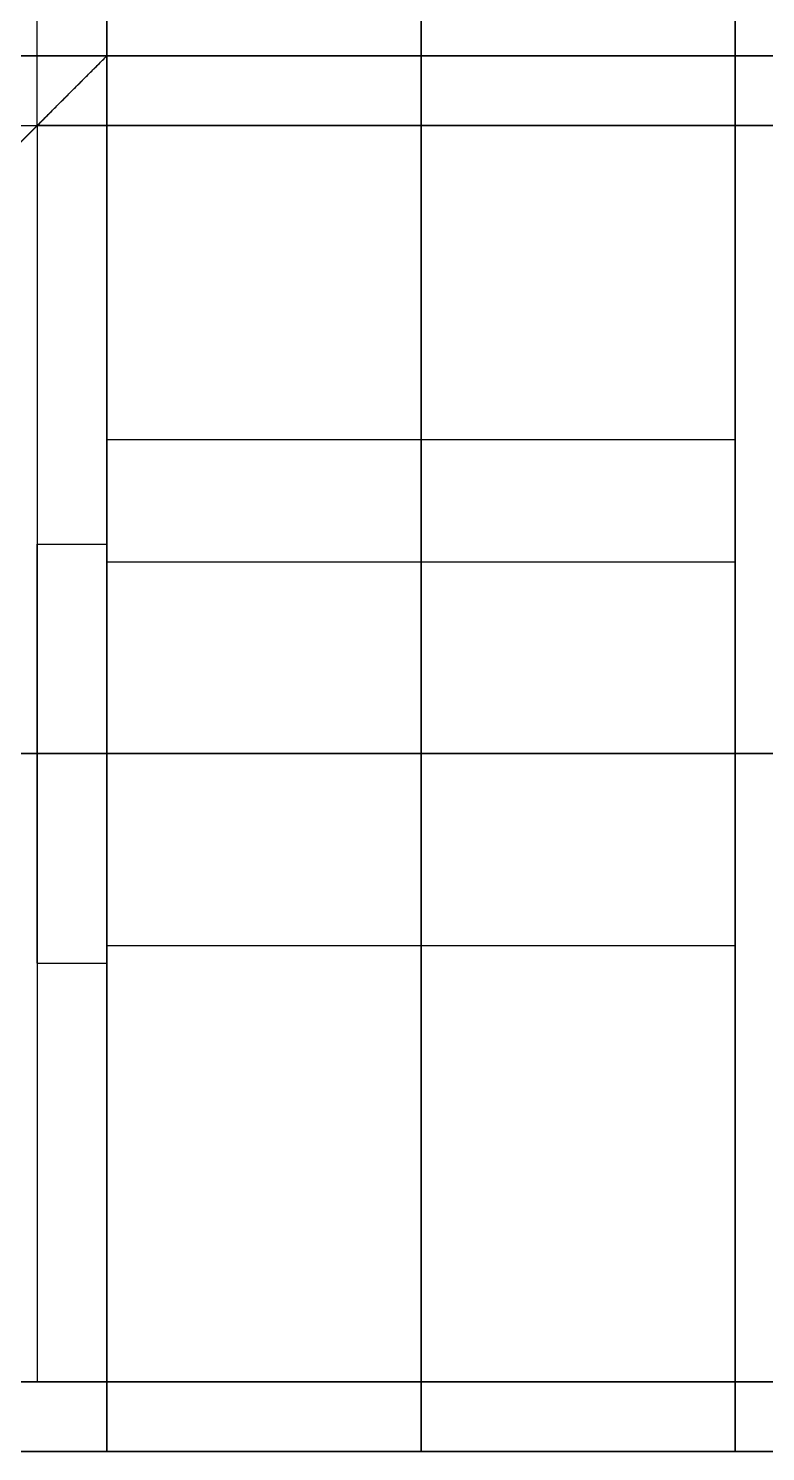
# Model space of a CAD drawing. Header units: millimetres. Extents: x -6529 to 809, y -8611 to 207.
# Drawn here: x -5918.36 to -5897.24, y -5087.89 to -5047.11 of the extents above; entities that cross this region are included whole.
import ezdxf

# ---------------------------------------------------------------- set-up
doc = ezdxf.new("R2010")
doc.units = ezdxf.units.MM
doc.header["$MEASUREMENT"] = 0
doc.layers.add('platen', color=7, linetype='Continuous', true_color=0x007f00)
doc.layers.add('staal', color=5, linetype='Continuous', true_color=0x0000ff)

# ---------------------------------------------------------------- blocks, each defined once
blk = doc.blocks.new('plaat base')
at = {"layer": 'platen'}
for p, q in [((20, -32), (20, -32, 18)), ((14.5, -37.5), (14.5, -37.5, 18)), ((25.5, -37.5), (25.5, -37.5, 18)), ((20, -43), (20, -43, 18)), ((20, -107), (20, -107, 18)), ((14.5, -112.5), (14.5, -112.5, 18)), ((25.5, -112.5), (25.5, -112.5, 18)), ((20, -118), (20, -118, 18)), ((20, -182), (20, -182, 18)), ((14.5, -187.5), (14.5, -187.5, 18)), ((25.5, -187.5), (25.5, -187.5, 18)), ((20, -193), (20, -193, 18)), ((20, -257), (20, -257, 18)), ((14.5, -262.5), (14.5, -262.5, 18)), ((25.5, -262.5), (25.5, -262.5, 18)), ((20, -268), (20, -268, 18)), ((20, -632), (20, -632, 18)), ((14.5, -637.5), (14.5, -637.5, 18)), ((25.5, -637.5), (25.5, -637.5, 18)), ((20, -643), (20, -643, 18)), ((20, -707), (20, -707, 18)), ((14.5, -712.5), (14.5, -712.5, 18)), ((25.5, -712.5), (25.5, -712.5, 18)), ((20, -718), (20, -718, 18)), ((20, -782), (20, -782, 18)), ((14.5, -787.5), (14.5, -787.5, 18)), ((25.5, -787.5), (25.5, -787.5, 18)), ((20, -793), (20, -793, 18)), ((20, -857), (20, -857, 18)), ((14.5, -862.5), (14.5, -862.5, 18)), ((25.5, -862.5), (25.5, -862.5, 18)), ((20, -868), (20, -868, 18))]:
    blk.add_line(p, q, dxfattribs=at)
for points in [[(1258, 58), (1108, 58), (958, 58)], [(1258, 58, 18), (1108, 58, 18), (958, 58, 18)], [(1258, 58, 9), (1108, 58, 9), (958, 58, 9)], [(1258, -300), (1258, -121), (1258, 58)], [(1258, 58), (1258, 58, 9), (1258, 58, 18)], [(1258, -300, 18), (1258, -121, 18), (1258, 58, 18)], [(1258, -300, 9), (1258, -121, 9), (1258, 58, 9)], [(358, 0), (179, 0), (0, 0)], [(0, 0), (0, 0, 9), (0, 0, 18)], [(358, 0, 18), (179, 0, 18), (0, 0, 18)], [(0, 0), (0, -150), (0, -300)], [(0, 0, 18), (0, -150, 18), (0, -300, 18)], [(358, 0, 9), (179, 0, 9), (0, 0, 9)], [(0, 0, 9), (0, -150, 9), (0, -300, 9)], [(0, -150), (0, -150, 9), (0, -150, 18)], [(0, -300), (0, -300, 9), (0, -300, 18)], [(0, -300), (29, -300), (58, -300)], [(0, -300, 18), (29, -300, 18), (58, -300, 18)], [(0, -300, 9), (29, -300, 9), (58, -300, 9)], [(29, -300), (29, -300, 9), (29, -300, 18)], [(58, -600), (29, -600), (0, -600)], [(0, -600), (0, -600, 9), (0, -600, 18)], [(58, -600, 18), (29, -600, 18), (0, -600, 18)], [(0, -600), (0, -750), (0, -900)], [(0, -600, 18), (0, -750, 18), (0, -900, 18)], [(58, -600, 9), (29, -600, 9), (0, -600, 9)], [(0, -600, 9), (0, -750, 9), (0, -900, 9)], [(29, -600), (29, -600, 9), (29, -600, 18)], [(0, -750), (0, -750, 9), (0, -750, 18)], [(0, -900), (0, -900, 9), (0, -900, 18)], [(0, -900), (29, -900), (58, -900)], [(0, -900, 18), (29, -900, 18), (58, -900, 18)], [(0, -900, 9), (29, -900, 9), (58, -900, 9)], [(29, -900), (29, -900, 9), (29, -900, 18)]]:
    blk.add_open_spline(points, degree=2, dxfattribs=at)
for points in [[(25.5, -37.5), (25.5, -43), (20, -43), (14.5, -43), (14.5, -37.5), (14.5, -32), (20, -32), (25.5, -32), (25.5, -37.5)], [(25.5, -37.5, 18), (25.5, -43, 18), (20, -43, 18), (14.5, -43, 18), (14.5, -37.5, 18), (14.5, -32, 18), (20, -32, 18), (25.5, -32, 18), (25.5, -37.5, 18)], [(25.5, -112.5), (25.5, -118), (20, -118), (14.5, -118), (14.5, -112.5), (14.5, -107), (20, -107), (25.5, -107), (25.5, -112.5)], [(25.5, -112.5, 18), (25.5, -118, 18), (20, -118, 18), (14.5, -118, 18), (14.5, -112.5, 18), (14.5, -107, 18), (20, -107, 18), (25.5, -107, 18), (25.5, -112.5, 18)], [(25.5, -187.5), (25.5, -193), (20, -193), (14.5, -193), (14.5, -187.5), (14.5, -182), (20, -182), (25.5, -182), (25.5, -187.5)], [(25.5, -187.5, 18), (25.5, -193, 18), (20, -193, 18), (14.5, -193, 18), (14.5, -187.5, 18), (14.5, -182, 18), (20, -182, 18), (25.5, -182, 18), (25.5, -187.5, 18)], [(25.5, -262.5), (25.5, -268), (20, -268), (14.5, -268), (14.5, -262.5), (14.5, -257), (20, -257), (25.5, -257), (25.5, -262.5)], [(25.5, -262.5, 18), (25.5, -268, 18), (20, -268, 18), (14.5, -268, 18), (14.5, -262.5, 18), (14.5, -257, 18), (20, -257, 18), (25.5, -257, 18), (25.5, -262.5, 18)], [(25.5, -637.5), (25.5, -643), (20, -643), (14.5, -643), (14.5, -637.5), (14.5, -632), (20, -632), (25.5, -632), (25.5, -637.5)], [(25.5, -637.5, 18), (25.5, -643, 18), (20, -643, 18), (14.5, -643, 18), (14.5, -637.5, 18), (14.5, -632, 18), (20, -632, 18), (25.5, -632, 18), (25.5, -637.5, 18)], [(25.5, -712.5), (25.5, -718), (20, -718), (14.5, -718), (14.5, -712.5), (14.5, -707), (20, -707), (25.5, -707), (25.5, -712.5)], [(25.5, -712.5, 18), (25.5, -718, 18), (20, -718, 18), (14.5, -718, 18), (14.5, -712.5, 18), (14.5, -707, 18), (20, -707, 18), (25.5, -707, 18), (25.5, -712.5, 18)], [(25.5, -787.5), (25.5, -793), (20, -793), (14.5, -793), (14.5, -787.5), (14.5, -782), (20, -782), (25.5, -782), (25.5, -787.5)], [(25.5, -787.5, 18), (25.5, -793, 18), (20, -793, 18), (14.5, -793, 18), (14.5, -787.5, 18), (14.5, -782, 18), (20, -782, 18), (25.5, -782, 18), (25.5, -787.5, 18)], [(25.5, -862.5), (25.5, -868), (20, -868), (14.5, -868), (14.5, -862.5), (14.5, -857), (20, -857), (25.5, -857), (25.5, -862.5)], [(25.5, -862.5, 18), (25.5, -868, 18), (20, -868, 18), (14.5, -868, 18), (14.5, -862.5, 18), (14.5, -857, 18), (20, -857, 18), (25.5, -857, 18), (25.5, -862.5, 18)]]:
    blk.add_rational_spline(points, [1, 0.707106781187, 1, 0.707106781187, 1, 0.707106781187, 1, 0.707106781187, 1], degree=2, knots=[-31.415927, -31.415927, -31.415927, -23.561945, -23.561945, -15.707963, -15.707963, -7.853982, -7.853982, 0, 0, 0], dxfattribs=at)
blk = doc.blocks.new('top plaat')
at = {"layer": 'platen'}
for points in [[(1276, 40), (967, 40), (658, 40)], [(1276, 40, 18), (967, 40, 18), (658, 40, 18)], [(1276, 40, 9), (967, 40, 9), (658, 40, 9)], [(1276, 0), (1276, 20), (1276, 40)], [(1276, 40), (1276, 40, 9), (1276, 40, 18)], [(1276, 0, 18), (1276, 20, 18), (1276, 40, 18)], [(1276, 0, 9), (1276, 20, 9), (1276, 40, 9)], [(1276, 20), (1276, 20, 9), (1276, 20, 18)], [(1316, 0), (1296, 0), (1276, 0)], [(1276, 0), (1276, 0, 9), (1276, 0, 18)], [(1316, 0, 18), (1296, 0, 18), (1276, 0, 18)], [(1316, 0, 9), (1296, 0, 9), (1276, 0, 9)]]:
    blk.add_open_spline(points, degree=2, dxfattribs=at)

msp = doc.modelspace()

# ---------------------------------------------------------------- linework, layer by layer
at = {"layer": 'staal'}
for p, q in [((-5956.11, -5087.894, 1276), (-5916.11, -5047.894, 1276)), ((-5916.11, -5047.894, 1301), (-5918.11, -5049.894, 1301)), ((-5918.11, -5061.894, 1145.5), (-5916.11, -5061.894, 1145.5)), ((-5918.11, -5061.894, 1220.5), (-5916.11, -5061.894, 1220.5)), ((-5918.11, -5061.894, 995.5), (-5916.11, -5061.894, 995.5)), ((-5918.11, -5061.894, 1070.5), (-5916.11, -5061.894, 1070.5)), ((-5918.11, -5061.894, 845.5), (-5916.11, -5061.894, 845.5)), ((-5918.11, -5061.894, 920.5), (-5916.11, -5061.894, 920.5)), ((-5918.11, -5061.894, 770.5), (-5916.11, -5061.894, 770.5)), ((-5918.11, -5061.894, 695.5), (-5916.11, -5061.894, 695.5)), ((-5918.11, -5061.894, 95.5), (-5916.11, -5061.894, 95.5)), ((-5918.11, -5061.894, 170.5), (-5916.11, -5061.894, 170.5)), ((-5918.11, -5061.894, 320.5), (-5916.11, -5061.894, 320.5)), ((-5918.11, -5061.894, 245.5), (-5916.11, -5061.894, 245.5)), ((-5918.11, -5061.894, 470.5), (-5916.11, -5061.894, 470.5)), ((-5918.11, -5061.894, 395.5), (-5916.11, -5061.894, 395.5)), ((-5918.11, -5061.894, 620.5), (-5916.11, -5061.894, 620.5)), ((-5918.11, -5061.894, 545.5), (-5916.11, -5061.894, 545.5)), ((-5916.11, -5067.894, 40), (-5918.11, -5067.894, 40)), ((-5916.11, -5067.894, 1276), (-5918.11, -5067.894, 1276)), ((-5918.11, -5067.894, 1139.5), (-5916.11, -5067.894, 1139.5)), ((-5918.11, -5067.894, 1151.5), (-5916.11, -5067.894, 1151.5)), ((-5918.11, -5067.894, 1214.5), (-5916.11, -5067.894, 1214.5)), ((-5918.11, -5067.894, 1226.5), (-5916.11, -5067.894, 1226.5)), ((-5918.11, -5067.894, 989.5), (-5916.11, -5067.894, 989.5)), ((-5918.11, -5067.894, 1001.5), (-5916.11, -5067.894, 1001.5)), ((-5918.11, -5067.894, 1064.5), (-5916.11, -5067.894, 1064.5)), ((-5918.11, -5067.894, 1076.5), (-5916.11, -5067.894, 1076.5)), ((-5918.11, -5067.894, 839.5), (-5916.11, -5067.894, 839.5)), ((-5918.11, -5067.894, 851.5), (-5916.11, -5067.894, 851.5)), ((-5918.11, -5067.894, 914.5), (-5916.11, -5067.894, 914.5)), ((-5918.11, -5067.894, 926.5), (-5916.11, -5067.894, 926.5)), ((-5918.11, -5067.894, 764.5), (-5916.11, -5067.894, 764.5)), ((-5918.11, -5067.894, 776.5), (-5916.11, -5067.894, 776.5)), ((-5918.11, -5067.894, 689.5), (-5916.11, -5067.894, 689.5)), ((-5918.11, -5067.894, 701.5), (-5916.11, -5067.894, 701.5)), ((-5918.11, -5067.894, 89.5), (-5916.11, -5067.894, 89.5)), ((-5918.11, -5067.894, 101.5), (-5916.11, -5067.894, 101.5)), ((-5918.11, -5067.894, 164.5), (-5916.11, -5067.894, 164.5)), ((-5918.11, -5067.894, 176.5), (-5916.11, -5067.894, 176.5)), ((-5918.11, -5067.894, 314.5), (-5916.11, -5067.894, 314.5)), ((-5918.11, -5067.894, 326.5), (-5916.11, -5067.894, 326.5)), ((-5918.11, -5067.894, 239.5), (-5916.11, -5067.894, 239.5)), ((-5918.11, -5067.894, 251.5), (-5916.11, -5067.894, 251.5)), ((-5918.11, -5067.894, 464.5), (-5916.11, -5067.894, 464.5)), ((-5918.11, -5067.894, 476.5), (-5916.11, -5067.894, 476.5)), ((-5918.11, -5067.894, 389.5), (-5916.11, -5067.894, 389.5)), ((-5918.11, -5067.894, 401.5), (-5916.11, -5067.894, 401.5)), ((-5918.11, -5067.894, 614.5), (-5916.11, -5067.894, 614.5)), ((-5918.11, -5067.894, 626.5), (-5916.11, -5067.894, 626.5)), ((-5918.11, -5067.894, 539.5), (-5916.11, -5067.894, 539.5)), ((-5918.11, -5067.894, 551.5), (-5916.11, -5067.894, 551.5)), ((-5918.11, -5073.894, 1145.5), (-5916.11, -5073.894, 1145.5)), ((-5918.11, -5073.894, 1220.5), (-5916.11, -5073.894, 1220.5)), ((-5918.11, -5073.894, 995.5), (-5916.11, -5073.894, 995.5)), ((-5918.11, -5073.894, 1070.5), (-5916.11, -5073.894, 1070.5)), ((-5918.11, -5073.894, 845.5), (-5916.11, -5073.894, 845.5)), ((-5918.11, -5073.894, 920.5), (-5916.11, -5073.894, 920.5)), ((-5918.11, -5073.894, 770.5), (-5916.11, -5073.894, 770.5)), ((-5918.11, -5073.894, 695.5), (-5916.11, -5073.894, 695.5)), ((-5918.11, -5073.894, 95.5), (-5916.11, -5073.894, 95.5)), ((-5918.11, -5073.894, 170.5), (-5916.11, -5073.894, 170.5)), ((-5918.11, -5073.894, 320.5), (-5916.11, -5073.894, 320.5)), ((-5918.11, -5073.894, 245.5), (-5916.11, -5073.894, 245.5)), ((-5918.11, -5073.894, 470.5), (-5916.11, -5073.894, 470.5)), ((-5918.11, -5073.894, 395.5), (-5916.11, -5073.894, 395.5)), ((-5918.11, -5073.894, 620.5), (-5916.11, -5073.894, 620.5)), ((-5918.11, -5073.894, 545.5), (-5916.11, -5073.894, 545.5))]:
    msp.add_line(p, q, dxfattribs=at)
for points in [[(-4640.11, -5087.894), (-5956.11, -5087.894), (-5956.11, -3771.894), (-4640.11, -3771.894)], [(-4680.11, -5047.894), (-5916.11, -5047.894), (-5916.11, -3811.894), (-4680.11, -3811.894)]]:
    msp.add_lwpolyline(points, close=True, dxfattribs=at)
at = {"layer": 'staal', "extrusion": (0, 1, 0)}
for points in [[(5916.11, 0), (5956.11, 0), (5956.11, 40), (5916.11, 40)], [(5918.11, 2), (5954.11, 2), (5954.11, 38), (5918.11, 38)]]:
    msp.add_lwpolyline(points, close=True, dxfattribs=at)
at = {"layer": 'staal'}
for points in [[(-5918.11, -5049.894, 1314), (-5918.11, -4429.894, 1314), (-5918.11, -3809.894, 1314)], [(-5918.11, -5049.894, 1278), (-5918.11, -4429.894, 1278), (-5918.11, -3809.894, 1278)], [(-5918.11, -5049.894, 38), (-5918.11, -4429.894, 38), (-5918.11, -3809.894, 38)], [(-5918.11, -5049.894, 2), (-5918.11, -4429.894, 2), (-5918.11, -3809.894, 2)], [(-5916.11, -5047.894, 1276), (-5916.11, -4429.894, 1276), (-5916.11, -3811.894, 1276)], [(-5916.11, -5047.894, 1316), (-5916.11, -4429.894, 1316), (-5916.11, -3811.894, 1316)], [(-5916.11, -5047.894), (-5916.11, -4429.894), (-5916.11, -3811.894)], [(-5916.11, -5047.894, 40), (-5916.11, -4429.894, 40), (-5916.11, -3811.894, 40)], [(-5918.11, -5049.894, 1296), (-5918.11, -5024.144, 1296), (-5918.11, -4998.394, 1296)], [(-5918.11, -5049.894, 20), (-5918.11, -5024.144, 20), (-5918.11, -4998.394, 20)], [(-5916.11, -5047.894, 1296), (-5916.11, -5023.144, 1296), (-5916.11, -4998.394, 1296)], [(-5916.11, -5047.894, 20), (-5916.11, -5023.144, 20), (-5916.11, -4998.394, 20)], [(-5956.11, -5087.894, 1276), (-5936.11, -5067.894, 1276), (-5916.11, -5047.894, 1276)], [(-5916.11, -5047.894, 1316), (-5936.11, -5067.894, 1316), (-5956.11, -5087.894, 1316)], [(-5956.11, -5087.894, 1316), (-5936.11, -5067.894, 1316), (-5916.11, -5047.894, 1316)], [(-5916.11, -5047.894, 40), (-5936.11, -5047.894, 40), (-5956.11, -5047.894, 40)], [(-5916.11, -5047.894, 1276), (-5936.11, -5047.894, 1276), (-5956.11, -5047.894, 1276)], [(-5916.11, -5047.894, 658), (-5936.11, -5047.894, 658), (-5956.11, -5047.894, 658)], [(-5956.11, -5087.894), (-5936.11, -5067.894), (-5916.11, -5047.894)], [(-5916.11, -5047.894, 40), (-5936.11, -5067.894, 40), (-5956.11, -5087.894, 40)], [(-5956.11, -5087.894), (-5936.11, -5067.894), (-5916.11, -5047.894)], [(-5916.11, -5047.894, 40), (-5936.11, -5067.894, 40), (-5956.11, -5087.894, 40)], [(-5918.11, -5049.894, 1301), (-5917.11, -5048.894, 1301), (-5916.11, -5047.894, 1301)], [(-5918.11, -5049.894, 25), (-5917.11, -5048.894, 25), (-5916.11, -5047.894, 25)], [(-5918.11, -5049.894, 25), (-5917.11, -5048.894, 25), (-5916.11, -5047.894, 25)], [(-5916.11, -5047.894, 1276), (-5916.11, -5047.894, 1296), (-5916.11, -5047.894, 1316)], [(-5916.11, -5047.894, 1276), (-5916.11, -5047.894, 1296), (-5916.11, -5047.894, 1316)], [(-4680.11, -5047.894, 1276), (-5298.11, -5047.894, 1276), (-5916.11, -5047.894, 1276)], [(-4680.11, -5047.894, 1316), (-5298.11, -5047.894, 1316), (-5916.11, -5047.894, 1316)], [(-5866.61, -5047.894, 1296), (-5891.36, -5047.894, 1296), (-5916.11, -5047.894, 1296)], [(-5916.11, -5047.894, 40), (-5916.11, -5047.894, 658), (-5916.11, -5047.894, 1276)], [(-5916.11, -5087.894, 40), (-5916.11, -5067.894, 40), (-5916.11, -5047.894, 40)], [(-5916.11, -5087.894, 1276), (-5916.11, -5067.894, 1276), (-5916.11, -5047.894, 1276)], [(-5916.11, -5087.894, 658), (-5916.11, -5067.894, 658), (-5916.11, -5047.894, 658)], [(-5916.11, -5047.894), (-5916.11, -5047.894, 20), (-5916.11, -5047.894, 40)], [(-5916.11, -5047.894), (-5916.11, -5047.894, 20), (-5916.11, -5047.894, 40)], [(-5916.11, -5047.894), (-5298.11, -5047.894), (-4680.11, -5047.894)], [(-5916.11, -5047.894, 40), (-5298.11, -5047.894, 40), (-4680.11, -5047.894, 40)], [(-5916.11, -5047.894, 20), (-5891.36, -5047.894, 20), (-5866.61, -5047.894, 20)], [(-5954.11, -5085.894, 1314), (-5936.11, -5067.894, 1314), (-5918.11, -5049.894, 1314)], [(-5918.11, -5049.894, 1278), (-5936.11, -5067.894, 1278), (-5954.11, -5085.894, 1278)], [(-5918.11, -5049.894, 1314), (-5936.11, -5067.894, 1314), (-5954.11, -5085.894, 1314)], [(-5954.11, -5085.894, 1278), (-5936.11, -5067.894, 1278), (-5918.11, -5049.894, 1278)], [(-5954.11, -5049.894, 40), (-5936.11, -5049.894, 40), (-5918.11, -5049.894, 40)], [(-5954.11, -5049.894, 1276), (-5936.11, -5049.894, 1276), (-5918.11, -5049.894, 1276)], [(-5954.11, -5049.894, 658), (-5936.11, -5049.894, 658), (-5918.11, -5049.894, 658)], [(-5954.11, -5085.894, 38), (-5936.11, -5067.894, 38), (-5918.11, -5049.894, 38)], [(-5918.11, -5049.894, 2), (-5936.11, -5067.894, 2), (-5954.11, -5085.894, 2)], [(-5954.11, -5085.894, 38), (-5936.11, -5067.894, 38), (-5918.11, -5049.894, 38)], [(-5918.11, -5049.894, 2), (-5936.11, -5067.894, 2), (-5954.11, -5085.894, 2)], [(-5918.11, -5049.894, 1314), (-5918.11, -5049.894, 1296), (-5918.11, -5049.894, 1278)], [(-5918.11, -5049.894, 1278), (-5918.11, -5049.894, 1296), (-5918.11, -5049.894, 1314)], [(-4678.11, -5049.894, 1314), (-5298.11, -5049.894, 1314), (-5918.11, -5049.894, 1314)], [(-4678.11, -5049.894, 1278), (-5298.11, -5049.894, 1278), (-5918.11, -5049.894, 1278)], [(-5866.61, -5049.894, 1296), (-5892.36, -5049.894, 1296), (-5918.11, -5049.894, 1296)], [(-5918.11, -5049.894, 40), (-5918.11, -5067.894, 40), (-5918.11, -5085.894, 40)], [(-5918.11, -5049.894, 1276), (-5918.11, -5067.894, 1276), (-5918.11, -5085.894, 1276)], [(-5918.11, -5049.894, 40), (-5918.11, -5049.894, 658), (-5918.11, -5049.894, 1276)], [(-5918.11, -5049.894, 658), (-5918.11, -5067.894, 658), (-5918.11, -5085.894, 658)], [(-5918.11, -5049.894, 38), (-5918.11, -5049.894, 20), (-5918.11, -5049.894, 2)], [(-5918.11, -5049.894, 38), (-5918.11, -5049.894, 20), (-5918.11, -5049.894, 2)], [(-5918.11, -5049.894, 38), (-5298.11, -5049.894, 38), (-4678.11, -5049.894, 38)], [(-5918.11, -5049.894, 2), (-5298.11, -5049.894, 2), (-4678.11, -5049.894, 2)], [(-5918.11, -5049.894, 20), (-5892.36, -5049.894, 20), (-5866.61, -5049.894, 20)], [(-5865.61, -5067.894, 1316), (-5900.86, -5067.894, 1316), (-5936.11, -5067.894, 1316)], [(-5865.61, -5067.894, 1314), (-5900.86, -5067.894, 1314), (-5936.11, -5067.894, 1314)], [(-5865.61, -5067.894, 1278), (-5900.86, -5067.894, 1278), (-5936.11, -5067.894, 1278)], [(-5865.61, -5067.894, 1276), (-5900.86, -5067.894, 1276), (-5936.11, -5067.894, 1276)], [(-5936.11, -5067.894, 40), (-5900.86, -5067.894, 40), (-5865.61, -5067.894, 40)], [(-5936.11, -5067.894, 38), (-5900.86, -5067.894, 38), (-5865.61, -5067.894, 38)], [(-5936.11, -5067.894, 2), (-5900.86, -5067.894, 2), (-5865.61, -5067.894, 2)], [(-5936.11, -5067.894), (-5900.86, -5067.894), (-5865.61, -5067.894)], [(-5918.11, -5067.894, 40), (-5918.11, -5067.894, 64.75), (-5918.11, -5067.894, 89.5)], [(-5918.11, -5067.894, 101.5), (-5918.11, -5067.894, 133), (-5918.11, -5067.894, 164.5)], [(-5918.11, -5067.894, 176.5), (-5918.11, -5067.894, 208), (-5918.11, -5067.894, 239.5)], [(-5918.11, -5067.894, 251.5), (-5918.11, -5067.894, 283), (-5918.11, -5067.894, 314.5)], [(-5918.11, -5067.894, 326.5), (-5918.11, -5067.894, 358), (-5918.11, -5067.894, 389.5)], [(-5918.11, -5067.894, 401.5), (-5918.11, -5067.894, 433), (-5918.11, -5067.894, 464.5)], [(-5918.11, -5067.894, 476.5), (-5918.11, -5067.894, 508), (-5918.11, -5067.894, 539.5)], [(-5918.11, -5067.894, 551.5), (-5918.11, -5067.894, 583), (-5918.11, -5067.894, 614.5)], [(-5918.11, -5067.894, 626.5), (-5918.11, -5067.894, 658), (-5918.11, -5067.894, 689.5)], [(-5918.11, -5067.894, 701.5), (-5918.11, -5067.894, 733), (-5918.11, -5067.894, 764.5)], [(-5918.11, -5067.894, 776.5), (-5918.11, -5067.894, 808), (-5918.11, -5067.894, 839.5)], [(-5918.11, -5067.894, 851.5), (-5918.11, -5067.894, 883), (-5918.11, -5067.894, 914.5)], [(-5918.11, -5067.894, 926.5), (-5918.11, -5067.894, 958), (-5918.11, -5067.894, 989.5)], [(-5918.11, -5067.894, 1001.5), (-5918.11, -5067.894, 1033), (-5918.11, -5067.894, 1064.5)], [(-5918.11, -5067.894, 1076.5), (-5918.11, -5067.894, 1108), (-5918.11, -5067.894, 1139.5)], [(-5918.11, -5067.894, 1151.5), (-5918.11, -5067.894, 1183), (-5918.11, -5067.894, 1214.5)], [(-5918.11, -5067.894, 1226.5), (-5918.11, -5067.894, 1251.25), (-5918.11, -5067.894, 1276)], [(-5916.11, -5067.894, 40), (-5916.11, -5067.894, 64.75), (-5916.11, -5067.894, 89.5)], [(-5916.11, -5067.894, 101.5), (-5916.11, -5067.894, 133), (-5916.11, -5067.894, 164.5)], [(-5916.11, -5067.894, 176.5), (-5916.11, -5067.894, 208), (-5916.11, -5067.894, 239.5)], [(-5916.11, -5067.894, 251.5), (-5916.11, -5067.894, 283), (-5916.11, -5067.894, 314.5)], [(-5916.11, -5067.894, 326.5), (-5916.11, -5067.894, 358), (-5916.11, -5067.894, 389.5)], [(-5916.11, -5067.894, 401.5), (-5916.11, -5067.894, 433), (-5916.11, -5067.894, 464.5)], [(-5916.11, -5067.894, 476.5), (-5916.11, -5067.894, 508), (-5916.11, -5067.894, 539.5)], [(-5916.11, -5067.894, 551.5), (-5916.11, -5067.894, 583), (-5916.11, -5067.894, 614.5)], [(-5916.11, -5067.894, 626.5), (-5916.11, -5067.894, 658), (-5916.11, -5067.894, 689.5)], [(-5916.11, -5067.894, 701.5), (-5916.11, -5067.894, 733), (-5916.11, -5067.894, 764.5)], [(-5916.11, -5067.894, 776.5), (-5916.11, -5067.894, 808), (-5916.11, -5067.894, 839.5)], [(-5916.11, -5067.894, 851.5), (-5916.11, -5067.894, 883), (-5916.11, -5067.894, 914.5)], [(-5916.11, -5067.894, 926.5), (-5916.11, -5067.894, 958), (-5916.11, -5067.894, 989.5)], [(-5916.11, -5067.894, 1001.5), (-5916.11, -5067.894, 1033), (-5916.11, -5067.894, 1064.5)], [(-5916.11, -5067.894, 1076.5), (-5916.11, -5067.894, 1108), (-5916.11, -5067.894, 1139.5)], [(-5916.11, -5067.894, 1151.5), (-5916.11, -5067.894, 1183), (-5916.11, -5067.894, 1214.5)], [(-5916.11, -5067.894, 1226.5), (-5916.11, -5067.894, 1251.25), (-5916.11, -5067.894, 1276)], [(-4642.11, -5085.894, 1314), (-5298.11, -5085.894, 1314), (-5954.11, -5085.894, 1314)], [(-4642.11, -5085.894, 1278), (-5298.11, -5085.894, 1278), (-5954.11, -5085.894, 1278)], [(-5866.61, -5085.894, 1296), (-5910.36, -5085.894, 1296), (-5954.11, -5085.894, 1296)], [(-5918.11, -5085.894, 40), (-5936.11, -5085.894, 40), (-5954.11, -5085.894, 40)], [(-5918.11, -5085.894, 1276), (-5936.11, -5085.894, 1276), (-5954.11, -5085.894, 1276)], [(-5918.11, -5085.894, 658), (-5936.11, -5085.894, 658), (-5954.11, -5085.894, 658)], [(-5954.11, -5085.894, 38), (-5298.11, -5085.894, 38), (-4642.11, -5085.894, 38)], [(-5954.11, -5085.894, 2), (-5298.11, -5085.894, 2), (-4642.11, -5085.894, 2)], [(-5954.11, -5085.894, 20), (-5910.36, -5085.894, 20), (-5866.61, -5085.894, 20)], [(-5918.11, -5085.894, 40), (-5918.11, -5085.894, 658), (-5918.11, -5085.894, 1276)], [(-4640.11, -5087.894, 1276), (-5298.11, -5087.894, 1276), (-5956.11, -5087.894, 1276)], [(-4640.11, -5087.894, 1316), (-5298.11, -5087.894, 1316), (-5956.11, -5087.894, 1316)], [(-5866.61, -5087.894, 1296), (-5911.36, -5087.894, 1296), (-5956.11, -5087.894, 1296)], [(-5956.11, -5087.894, 40), (-5936.11, -5087.894, 40), (-5916.11, -5087.894, 40)], [(-5956.11, -5087.894, 1276), (-5936.11, -5087.894, 1276), (-5916.11, -5087.894, 1276)], [(-5956.11, -5087.894, 658), (-5936.11, -5087.894, 658), (-5916.11, -5087.894, 658)], [(-5956.11, -5087.894), (-5298.11, -5087.894), (-4640.11, -5087.894)], [(-5956.11, -5087.894, 40), (-5298.11, -5087.894, 40), (-4640.11, -5087.894, 40)], [(-5956.11, -5087.894, 20), (-5911.36, -5087.894, 20), (-5866.61, -5087.894, 20)], [(-5916.11, -5087.894, 40), (-5916.11, -5087.894, 658), (-5916.11, -5087.894, 1276)]]:
    msp.add_open_spline(points, degree=2, dxfattribs=at)
for points, weights, knots in [([(-5918.11, -5073.894, 1145.5), (-5918.11, -5073.894, 1139.5), (-5918.11, -5067.894, 1139.5), (-5918.11, -5061.894, 1139.5), (-5918.11, -5061.894, 1145.5), (-5918.11, -5061.894, 1151.5), (-5918.11, -5067.894, 1151.5), (-5918.11, -5073.894, 1151.5), (-5918.11, -5073.894, 1145.5)], [1, 0.707106781187, 1, 0.707106781187, 1, 0.707106781187, 1, 0.707106781187, 1], [-31.415927, -31.415927, -31.415927, -23.561945, -23.561945, -15.707963, -15.707963, -7.853982, -7.853982, 0, 0, 0]), ([(-5918.11, -5073.894, 1220.5), (-5918.11, -5073.894, 1214.5), (-5918.11, -5067.894, 1214.5), (-5918.11, -5061.894, 1214.5), (-5918.11, -5061.894, 1220.5), (-5918.11, -5061.894, 1226.5), (-5918.11, -5067.894, 1226.5), (-5918.11, -5073.894, 1226.5), (-5918.11, -5073.894, 1220.5)], [1, 0.707106781187, 1, 0.707106781187, 1, 0.707106781187, 1, 0.707106781187, 1], [-31.415927, -31.415927, -31.415927, -23.561945, -23.561945, -15.707963, -15.707963, -7.853982, -7.853982, 0, 0, 0]), ([(-5918.11, -5073.894, 995.5), (-5918.11, -5073.894, 989.5), (-5918.11, -5067.894, 989.5), (-5918.11, -5061.894, 989.5), (-5918.11, -5061.894, 995.5), (-5918.11, -5061.894, 1001.5), (-5918.11, -5067.894, 1001.5), (-5918.11, -5073.894, 1001.5), (-5918.11, -5073.894, 995.5)], [1, 0.707106781187, 1, 0.707106781187, 1, 0.707106781187, 1, 0.707106781187, 1], [-31.415927, -31.415927, -31.415927, -23.561945, -23.561945, -15.707963, -15.707963, -7.853982, -7.853982, 0, 0, 0]), ([(-5918.11, -5073.894, 1070.5), (-5918.11, -5073.894, 1064.5), (-5918.11, -5067.894, 1064.5), (-5918.11, -5061.894, 1064.5), (-5918.11, -5061.894, 1070.5), (-5918.11, -5061.894, 1076.5), (-5918.11, -5067.894, 1076.5), (-5918.11, -5073.894, 1076.5), (-5918.11, -5073.894, 1070.5)], [1, 0.707106781187, 1, 0.707106781187, 1, 0.707106781187, 1, 0.707106781187, 1], [-31.415927, -31.415927, -31.415927, -23.561945, -23.561945, -15.707963, -15.707963, -7.853982, -7.853982, 0, 0, 0]), ([(-5918.11, -5073.894, 845.5), (-5918.11, -5073.894, 839.5), (-5918.11, -5067.894, 839.5), (-5918.11, -5061.894, 839.5), (-5918.11, -5061.894, 845.5), (-5918.11, -5061.894, 851.5), (-5918.11, -5067.894, 851.5), (-5918.11, -5073.894, 851.5), (-5918.11, -5073.894, 845.5)], [1, 0.707106781187, 1, 0.707106781187, 1, 0.707106781187, 1, 0.707106781187, 1], [-31.415927, -31.415927, -31.415927, -23.561945, -23.561945, -15.707963, -15.707963, -7.853982, -7.853982, 0, 0, 0]), ([(-5918.11, -5073.894, 920.5), (-5918.11, -5073.894, 914.5), (-5918.11, -5067.894, 914.5), (-5918.11, -5061.894, 914.5), (-5918.11, -5061.894, 920.5), (-5918.11, -5061.894, 926.5), (-5918.11, -5067.894, 926.5), (-5918.11, -5073.894, 926.5), (-5918.11, -5073.894, 920.5)], [1, 0.707106781187, 1, 0.707106781187, 1, 0.707106781187, 1, 0.707106781187, 1], [-31.415927, -31.415927, -31.415927, -23.561945, -23.561945, -15.707963, -15.707963, -7.853982, -7.853982, 0, 0, 0]), ([(-5918.11, -5073.894, 770.5), (-5918.11, -5073.894, 764.5), (-5918.11, -5067.894, 764.5), (-5918.11, -5061.894, 764.5), (-5918.11, -5061.894, 770.5), (-5918.11, -5061.894, 776.5), (-5918.11, -5067.894, 776.5), (-5918.11, -5073.894, 776.5), (-5918.11, -5073.894, 770.5)], [1, 0.707106781187, 1, 0.707106781187, 1, 0.707106781187, 1, 0.707106781187, 1], [-31.415927, -31.415927, -31.415927, -23.561945, -23.561945, -15.707963, -15.707963, -7.853982, -7.853982, 0, 0, 0]), ([(-5918.11, -5073.894, 695.5), (-5918.11, -5073.894, 689.5), (-5918.11, -5067.894, 689.5), (-5918.11, -5061.894, 689.5), (-5918.11, -5061.894, 695.5), (-5918.11, -5061.894, 701.5), (-5918.11, -5067.894, 701.5), (-5918.11, -5073.894, 701.5), (-5918.11, -5073.894, 695.5)], [1, 0.707106781187, 1, 0.707106781187, 1, 0.707106781187, 1, 0.707106781187, 1], [-31.415927, -31.415927, -31.415927, -23.561945, -23.561945, -15.707963, -15.707963, -7.853982, -7.853982, 0, 0, 0]), ([(-5918.11, -5073.894, 95.5), (-5918.11, -5073.894, 89.5), (-5918.11, -5067.894, 89.5), (-5918.11, -5061.894, 89.5), (-5918.11, -5061.894, 95.5), (-5918.11, -5061.894, 101.5), (-5918.11, -5067.894, 101.5), (-5918.11, -5073.894, 101.5), (-5918.11, -5073.894, 95.5)], [1, 0.707106781187, 1, 0.707106781187, 1, 0.707106781187, 1, 0.707106781187, 1], [-31.415927, -31.415927, -31.415927, -23.561945, -23.561945, -15.707963, -15.707963, -7.853982, -7.853982, 0, 0, 0]), ([(-5918.11, -5073.894, 170.5), (-5918.11, -5073.894, 164.5), (-5918.11, -5067.894, 164.5), (-5918.11, -5061.894, 164.5), (-5918.11, -5061.894, 170.5), (-5918.11, -5061.894, 176.5), (-5918.11, -5067.894, 176.5), (-5918.11, -5073.894, 176.5), (-5918.11, -5073.894, 170.5)], [1, 0.707106781187, 1, 0.707106781187, 1, 0.707106781187, 1, 0.707106781187, 1], [-31.415927, -31.415927, -31.415927, -23.561945, -23.561945, -15.707963, -15.707963, -7.853982, -7.853982, 0, 0, 0]), ([(-5918.11, -5073.894, 320.5), (-5918.11, -5073.894, 314.5), (-5918.11, -5067.894, 314.5), (-5918.11, -5061.894, 314.5), (-5918.11, -5061.894, 320.5), (-5918.11, -5061.894, 326.5), (-5918.11, -5067.894, 326.5), (-5918.11, -5073.894, 326.5), (-5918.11, -5073.894, 320.5)], [1, 0.707106781187, 1, 0.707106781187, 1, 0.707106781187, 1, 0.707106781187, 1], [-31.415927, -31.415927, -31.415927, -23.561945, -23.561945, -15.707963, -15.707963, -7.853982, -7.853982, 0, 0, 0]), ([(-5918.11, -5073.894, 245.5), (-5918.11, -5073.894, 239.5), (-5918.11, -5067.894, 239.5), (-5918.11, -5061.894, 239.5), (-5918.11, -5061.894, 245.5), (-5918.11, -5061.894, 251.5), (-5918.11, -5067.894, 251.5), (-5918.11, -5073.894, 251.5), (-5918.11, -5073.894, 245.5)], [1, 0.707106781187, 1, 0.707106781187, 1, 0.707106781187, 1, 0.707106781187, 1], [-31.415927, -31.415927, -31.415927, -23.561945, -23.561945, -15.707963, -15.707963, -7.853982, -7.853982, 0, 0, 0]), ([(-5918.11, -5073.894, 470.5), (-5918.11, -5073.894, 464.5), (-5918.11, -5067.894, 464.5), (-5918.11, -5061.894, 464.5), (-5918.11, -5061.894, 470.5), (-5918.11, -5061.894, 476.5), (-5918.11, -5067.894, 476.5), (-5918.11, -5073.894, 476.5), (-5918.11, -5073.894, 470.5)], [1, 0.707106781187, 1, 0.707106781187, 1, 0.707106781187, 1, 0.707106781187, 1], [-31.415927, -31.415927, -31.415927, -23.561945, -23.561945, -15.707963, -15.707963, -7.853982, -7.853982, 0, 0, 0]), ([(-5918.11, -5073.894, 395.5), (-5918.11, -5073.894, 389.5), (-5918.11, -5067.894, 389.5), (-5918.11, -5061.894, 389.5), (-5918.11, -5061.894, 395.5), (-5918.11, -5061.894, 401.5), (-5918.11, -5067.894, 401.5), (-5918.11, -5073.894, 401.5), (-5918.11, -5073.894, 395.5)], [1, 0.707106781187, 1, 0.707106781187, 1, 0.707106781187, 1, 0.707106781187, 1], [-31.415927, -31.415927, -31.415927, -23.561945, -23.561945, -15.707963, -15.707963, -7.853982, -7.853982, 0, 0, 0]), ([(-5918.11, -5073.894, 620.5), (-5918.11, -5073.894, 614.5), (-5918.11, -5067.894, 614.5), (-5918.11, -5061.894, 614.5), (-5918.11, -5061.894, 620.5), (-5918.11, -5061.894, 626.5), (-5918.11, -5067.894, 626.5), (-5918.11, -5073.894, 626.5), (-5918.11, -5073.894, 620.5)], [1, 0.707106781187, 1, 0.707106781187, 1, 0.707106781187, 1, 0.707106781187, 1], [-31.415927, -31.415927, -31.415927, -23.561945, -23.561945, -15.707963, -15.707963, -7.853982, -7.853982, 0, 0, 0]), ([(-5918.11, -5073.894, 545.5), (-5918.11, -5073.894, 539.5), (-5918.11, -5067.894, 539.5), (-5918.11, -5061.894, 539.5), (-5918.11, -5061.894, 545.5), (-5918.11, -5061.894, 551.5), (-5918.11, -5067.894, 551.5), (-5918.11, -5073.894, 551.5), (-5918.11, -5073.894, 545.5)], [1, 0.707106781187, 1, 0.707106781187, 1, 0.707106781187, 1, 0.707106781187, 1], [-31.415927, -31.415927, -31.415927, -23.561945, -23.561945, -15.707963, -15.707963, -7.853982, -7.853982, 0, 0, 0]), ([(-5916.11, -5073.894, 1145.5), (-5916.11, -5073.894, 1151.5), (-5916.11, -5067.894, 1151.5), (-5916.11, -5061.894, 1151.5), (-5916.11, -5061.894, 1145.5), (-5916.11, -5061.894, 1139.5), (-5916.11, -5067.894, 1139.5), (-5916.11, -5073.894, 1139.5), (-5916.11, -5073.894, 1145.5)], [1, 0.707106781187, 1, 0.707106781187, 1, 0.707106781187, 1, 0.707106781187, 1], [0, 0, 0, 7.853982, 7.853982, 15.707963, 15.707963, 23.561945, 23.561945, 31.415927, 31.415927, 31.415927]), ([(-5916.11, -5073.894, 1220.5), (-5916.11, -5073.894, 1226.5), (-5916.11, -5067.894, 1226.5), (-5916.11, -5061.894, 1226.5), (-5916.11, -5061.894, 1220.5), (-5916.11, -5061.894, 1214.5), (-5916.11, -5067.894, 1214.5), (-5916.11, -5073.894, 1214.5), (-5916.11, -5073.894, 1220.5)], [1, 0.707106781187, 1, 0.707106781187, 1, 0.707106781187, 1, 0.707106781187, 1], [0, 0, 0, 7.853982, 7.853982, 15.707963, 15.707963, 23.561945, 23.561945, 31.415927, 31.415927, 31.415927]), ([(-5916.11, -5073.894, 995.5), (-5916.11, -5073.894, 1001.5), (-5916.11, -5067.894, 1001.5), (-5916.11, -5061.894, 1001.5), (-5916.11, -5061.894, 995.5), (-5916.11, -5061.894, 989.5), (-5916.11, -5067.894, 989.5), (-5916.11, -5073.894, 989.5), (-5916.11, -5073.894, 995.5)], [1, 0.707106781187, 1, 0.707106781187, 1, 0.707106781187, 1, 0.707106781187, 1], [0, 0, 0, 7.853982, 7.853982, 15.707963, 15.707963, 23.561945, 23.561945, 31.415927, 31.415927, 31.415927]), ([(-5916.11, -5073.894, 1070.5), (-5916.11, -5073.894, 1076.5), (-5916.11, -5067.894, 1076.5), (-5916.11, -5061.894, 1076.5), (-5916.11, -5061.894, 1070.5), (-5916.11, -5061.894, 1064.5), (-5916.11, -5067.894, 1064.5), (-5916.11, -5073.894, 1064.5), (-5916.11, -5073.894, 1070.5)], [1, 0.707106781187, 1, 0.707106781187, 1, 0.707106781187, 1, 0.707106781187, 1], [0, 0, 0, 7.853982, 7.853982, 15.707963, 15.707963, 23.561945, 23.561945, 31.415927, 31.415927, 31.415927]), ([(-5916.11, -5073.894, 845.5), (-5916.11, -5073.894, 851.5), (-5916.11, -5067.894, 851.5), (-5916.11, -5061.894, 851.5), (-5916.11, -5061.894, 845.5), (-5916.11, -5061.894, 839.5), (-5916.11, -5067.894, 839.5), (-5916.11, -5073.894, 839.5), (-5916.11, -5073.894, 845.5)], [0.999999860338, 0.707106851018, 1, 0.707106781187, 1, 0.707106781187, 1, 0.707106781187, 1], [0, 0, 0, 7.85398, 7.85398, 15.707962, 15.707962, 23.561944, 23.561944, 31.415927, 31.415927, 31.415927]), ([(-5916.11, -5073.894, 920.5), (-5916.11, -5073.894, 926.5), (-5916.11, -5067.894, 926.5), (-5916.11, -5061.894, 926.5), (-5916.11, -5061.894, 920.5), (-5916.11, -5061.894, 914.5), (-5916.11, -5067.894, 914.5), (-5916.11, -5073.894, 914.5), (-5916.11, -5073.894, 920.5)], [1, 0.707106781187, 1, 0.707106781187, 1, 0.707106781187, 1, 0.707106781187, 1], [0, 0, 0, 7.853982, 7.853982, 15.707963, 15.707963, 23.561945, 23.561945, 31.415927, 31.415927, 31.415927]), ([(-5916.11, -5073.894, 770.5), (-5916.11, -5073.894, 776.5), (-5916.11, -5067.894, 776.5), (-5916.11, -5061.894, 776.5), (-5916.11, -5061.894, 770.5), (-5916.11, -5061.894, 764.5), (-5916.11, -5067.894, 764.5), (-5916.11, -5073.894, 764.5), (-5916.11, -5073.894, 770.5)], [1, 0.707106781187, 1, 0.707106781187, 1, 0.707106781187, 1, 0.707106781187, 1], [0, 0, 0, 7.853982, 7.853982, 15.707963, 15.707963, 23.561945, 23.561945, 31.415927, 31.415927, 31.415927]), ([(-5916.11, -5073.894, 695.5), (-5916.11, -5073.894, 701.5), (-5916.11, -5067.894, 701.5), (-5916.11, -5061.894, 701.5), (-5916.11, -5061.894, 695.5), (-5916.11, -5061.894, 689.5), (-5916.11, -5067.894, 689.5), (-5916.11, -5073.894, 689.5), (-5916.11, -5073.894, 695.5)], [1, 0.707106781187, 1, 0.707106781187, 1, 0.707106781187, 1, 0.707106781187, 1], [0, 0, 0, 7.853982, 7.853982, 15.707963, 15.707963, 23.561945, 23.561945, 31.415927, 31.415927, 31.415927]), ([(-5916.11, -5073.894, 95.5), (-5916.11, -5073.894, 101.5), (-5916.11, -5067.894, 101.5), (-5916.11, -5061.894, 101.5), (-5916.11, -5061.894, 95.5), (-5916.11, -5061.894, 89.5), (-5916.11, -5067.894, 89.5), (-5916.11, -5073.894, 89.5), (-5916.11, -5073.894, 95.5)], [1, 0.707106781187, 1, 0.707106781187, 1, 0.707106781187, 1, 0.707106781187, 1], [0, 0, 0, 7.853982, 7.853982, 15.707963, 15.707963, 23.561945, 23.561945, 31.415927, 31.415927, 31.415927]), ([(-5916.11, -5073.894, 170.5), (-5916.11, -5073.894, 176.5), (-5916.11, -5067.894, 176.5), (-5916.11, -5061.894, 176.5), (-5916.11, -5061.894, 170.5), (-5916.11, -5061.894, 164.5), (-5916.11, -5067.894, 164.5), (-5916.11, -5073.894, 164.5), (-5916.11, -5073.894, 170.5)], [1, 0.707106781187, 1, 0.707106781187, 1, 0.707106781187, 1, 0.707106781187, 1], [0, 0, 0, 7.853982, 7.853982, 15.707963, 15.707963, 23.561945, 23.561945, 31.415927, 31.415927, 31.415927]), ([(-5916.11, -5073.894, 320.5), (-5916.11, -5073.894, 326.5), (-5916.11, -5067.894, 326.5), (-5916.11, -5061.894, 326.5), (-5916.11, -5061.894, 320.5), (-5916.11, -5061.894, 314.5), (-5916.11, -5067.894, 314.5), (-5916.11, -5073.894, 314.5), (-5916.11, -5073.894, 320.5)], [1, 0.707106781187, 1, 0.707106781187, 1, 0.707106781187, 1, 0.707106781187, 1], [0, 0, 0, 7.853982, 7.853982, 15.707963, 15.707963, 23.561945, 23.561945, 31.415927, 31.415927, 31.415927]), ([(-5916.11, -5073.894, 245.5), (-5916.11, -5073.894, 251.5), (-5916.11, -5067.894, 251.5), (-5916.11, -5061.894, 251.5), (-5916.11, -5061.894, 245.5), (-5916.11, -5061.894, 239.5), (-5916.11, -5067.894, 239.5), (-5916.11, -5073.894, 239.5), (-5916.11, -5073.894, 245.5)], [0.999999860338, 0.707106851018, 1, 0.707106781187, 1, 0.707106781187, 1, 0.707106781187, 1], [0, 0, 0, 7.85398, 7.85398, 15.707962, 15.707962, 23.561944, 23.561944, 31.415927, 31.415927, 31.415927]), ([(-5916.11, -5073.894, 470.5), (-5916.11, -5073.894, 476.5), (-5916.11, -5067.894, 476.5), (-5916.11, -5061.894, 476.5), (-5916.11, -5061.894, 470.5), (-5916.11, -5061.894, 464.5), (-5916.11, -5067.894, 464.5), (-5916.11, -5073.894, 464.5), (-5916.11, -5073.894, 470.5)], [0.999999860338, 0.707106851018, 1, 0.707106781187, 1, 0.707106781187, 1, 0.707106781187, 1], [0, 0, 0, 7.85398, 7.85398, 15.707962, 15.707962, 23.561944, 23.561944, 31.415927, 31.415927, 31.415927]), ([(-5916.11, -5073.894, 395.5), (-5916.11, -5073.894, 401.5), (-5916.11, -5067.894, 401.5), (-5916.11, -5061.894, 401.5), (-5916.11, -5061.894, 395.5), (-5916.11, -5061.894, 389.5), (-5916.11, -5067.894, 389.5), (-5916.11, -5073.894, 389.5), (-5916.11, -5073.894, 395.5)], [1, 0.707106781187, 1, 0.707106781187, 1, 0.707106781187, 1, 0.707106781187, 1], [0, 0, 0, 7.853982, 7.853982, 15.707963, 15.707963, 23.561945, 23.561945, 31.415927, 31.415927, 31.415927]), ([(-5916.11, -5073.894, 620.5), (-5916.11, -5073.894, 626.5), (-5916.11, -5067.894, 626.5), (-5916.11, -5061.894, 626.5), (-5916.11, -5061.894, 620.5), (-5916.11, -5061.894, 614.5), (-5916.11, -5067.894, 614.5), (-5916.11, -5073.894, 614.5), (-5916.11, -5073.894, 620.5)], [1, 0.707106781187, 1, 0.707106781187, 1, 0.707106781187, 1, 0.707106781187, 1], [0, 0, 0, 7.853982, 7.853982, 15.707963, 15.707963, 23.561945, 23.561945, 31.415927, 31.415927, 31.415927]), ([(-5916.11, -5073.894, 545.5), (-5916.11, -5073.894, 551.5), (-5916.11, -5067.894, 551.5), (-5916.11, -5061.894, 551.5), (-5916.11, -5061.894, 545.5), (-5916.11, -5061.894, 539.5), (-5916.11, -5067.894, 539.5), (-5916.11, -5073.894, 539.5), (-5916.11, -5073.894, 545.5)], [1, 0.707106781187, 1, 0.707106781187, 1, 0.707106781187, 1, 0.707106781187, 1], [0, 0, 0, 7.853982, 7.853982, 15.707963, 15.707963, 23.561945, 23.561945, 31.415927, 31.415927, 31.415927]), ([(-5916.11, -5073.894, 95.5), (-5916.11, -5073.894, 89.5), (-5916.11, -5067.894, 89.5), (-5916.11, -5061.894, 89.5), (-5916.11, -5061.894, 95.5)], [1, 0.707106781187, 1, 0.707106781187, 1], [-31.415927, -31.415927, -31.415927, -23.561945, -23.561945, -15.707963, -15.707963, -15.707963]), ([(-5916.11, -5073.894, 170.5), (-5916.11, -5073.894, 164.5), (-5916.11, -5067.894, 164.5), (-5916.11, -5061.894, 164.5), (-5916.11, -5061.894, 170.5)], [1, 0.707106781187, 1, 0.707106781187, 1], [-31.415927, -31.415927, -31.415927, -23.561945, -23.561945, -15.707963, -15.707963, -15.707963]), ([(-5916.11, -5073.894, 320.5), (-5916.11, -5073.894, 314.5), (-5916.11, -5067.894, 314.5), (-5916.11, -5061.894, 314.5), (-5916.11, -5061.894, 320.5)], [1, 0.707106781187, 1, 0.707106781187, 1], [-31.415927, -31.415927, -31.415927, -23.561945, -23.561945, -15.707963, -15.707963, -15.707963]), ([(-5916.11, -5073.894, 245.5), (-5916.11, -5073.894, 239.5), (-5916.11, -5067.894, 239.5), (-5916.11, -5061.894, 239.5), (-5916.11, -5061.894, 245.5)], [1, 0.707106781187, 1, 0.707106781187, 1], [-31.415927, -31.415927, -31.415927, -23.561945, -23.561945, -15.707963, -15.707963, -15.707963]), ([(-5916.11, -5073.894, 470.5), (-5916.11, -5073.894, 464.5), (-5916.11, -5067.894, 464.5), (-5916.11, -5061.894, 464.5), (-5916.11, -5061.894, 470.5)], [1, 0.707106781187, 1, 0.707106781187, 1], [-31.415927, -31.415927, -31.415927, -23.561945, -23.561945, -15.707963, -15.707963, -15.707963]), ([(-5916.11, -5073.894, 395.5), (-5916.11, -5073.894, 389.5), (-5916.11, -5067.894, 389.5), (-5916.11, -5061.894, 389.5), (-5916.11, -5061.894, 395.5)], [1, 0.707106781187, 1, 0.707106781187, 1], [-31.415927, -31.415927, -31.415927, -23.561945, -23.561945, -15.707963, -15.707963, -15.707963]), ([(-5916.11, -5073.894, 620.5), (-5916.11, -5073.894, 614.5), (-5916.11, -5067.894, 614.5), (-5916.11, -5061.894, 614.5), (-5916.11, -5061.894, 620.5)], [1, 0.707106781187, 1, 0.707106781187, 1], [-31.415927, -31.415927, -31.415927, -23.561945, -23.561945, -15.707963, -15.707963, -15.707963]), ([(-5916.11, -5073.894, 545.5), (-5916.11, -5073.894, 539.5), (-5916.11, -5067.894, 539.5), (-5916.11, -5061.894, 539.5), (-5916.11, -5061.894, 545.5)], [1, 0.707106781187, 1, 0.707106781187, 1], [-31.415927, -31.415927, -31.415927, -23.561945, -23.561945, -15.707963, -15.707963, -15.707963])]:
    msp.add_rational_spline(points, weights, degree=2, knots=knots, dxfattribs=at)

# ---------------------------------------------------------------- block references
at = {"layer": 'platen', "rotation": 180}
for name, p in [('plaat base', (-4640.11, -5029.894, 40)), ('top plaat', (-4640.11, -5047.894, 1316))]:
    msp.add_blockref(name, p, dxfattribs=at)
at = {"layer": 'platen', "extrusion": (1, -4.32467e-15, 0)}
msp.add_blockref('plaat base', (-5087.894, 1258, -5916.11), dxfattribs=at)

doc.saveas('drawing.dxf')
